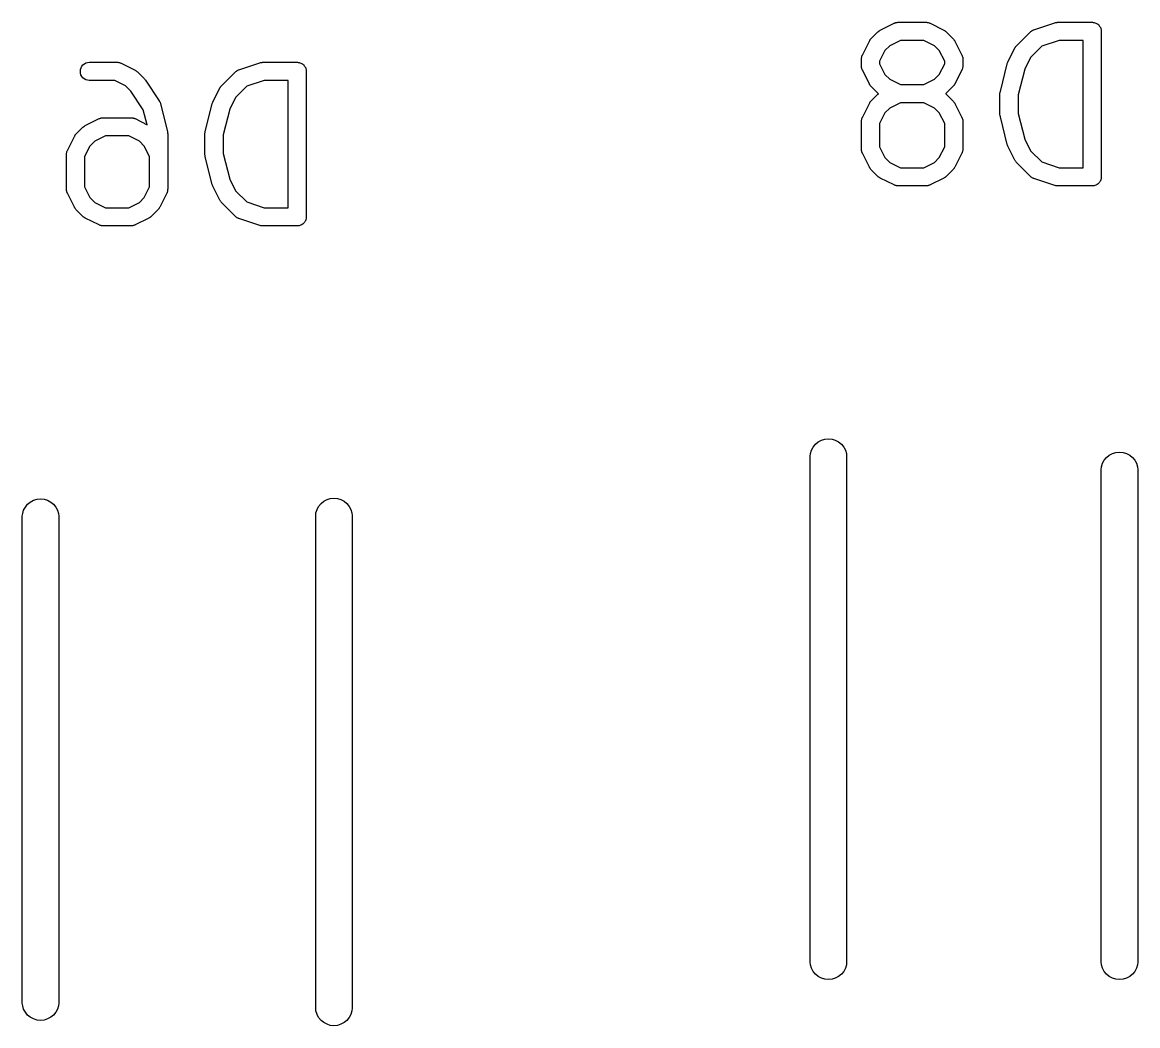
# Model space of a CAD drawing. Extents: x 129.3 to 161.9, y -126.2 to -63.9.
# Drawn here: x 134.47 to 140.6, y -78.92 to -73.4 of the extents above; entities that cross this region are included whole.
import ezdxf

# ---------------------------------------------------------------- set-up
doc = ezdxf.new("R2010")
doc.units = 0
doc.layers.add('BLACK', color=7, linetype='CONTINUOUS')

msp = doc.modelspace()

# ---------------------------------------------------------------- linework, layer by layer
at = {"layer": 'BLACK', "linetype": 'CONTINUOUS'}
for p, q in [((139.179, -73.4494), (139.18, -73.4481)), ((139.18, -73.4481), (139.183, -73.4468)), ((139.183, -73.4468), (139.185, -73.4453)), ((139.185, -73.4453), (139.261, -73.4072)), ((139.261, -73.4072), (139.262, -73.4069)), ((139.262, -73.4069), (139.263, -73.4064)), ((139.263, -73.4064), (139.265, -73.4057)), ((139.265, -73.4057), (139.268, -73.4047)), ((139.268, -73.4047), (139.271, -73.4035)), ((139.271, -73.4035), (139.273, -73.4033)), ((139.273, -73.4033), (139.274, -73.4029)), ((139.274, -73.4029), (139.277, -73.4025)), ((139.277, -73.4025), (139.281, -73.402)), ((139.281, -73.402), (139.282, -73.402)), ((139.282, -73.402), (139.284, -73.4019)), ((139.284, -73.4019), (139.436, -73.4019)), ((139.436, -73.4019), (139.437, -73.4019)), ((139.437, -73.4019), (139.438, -73.4021)), ((139.438, -73.4021), (139.44, -73.402)), ((139.44, -73.402), (139.443, -73.4026)), ((139.443, -73.4026), (139.447, -73.403)), ((139.447, -73.403), (139.448, -73.4034)), ((139.448, -73.4034), (139.449, -73.4037)), ((139.449, -73.4037), (139.453, -73.4049)), ((139.453, -73.4049), (139.456, -73.4059)), ((139.456, -73.4059), (139.457, -73.4067)), ((139.457, -73.4067), (139.459, -73.4072)), ((139.459, -73.4072), (139.535, -73.4453)), ((139.535, -73.4453), (139.535, -73.4456)), ((139.535, -73.4456), (139.538, -73.4471)), ((139.538, -73.4471), (139.54, -73.4484)), ((139.54, -73.4484), (139.542, -73.4498)), ((140.016, -73.4502), (140.018, -73.4481)), ((140.018, -73.4481), (140.02, -73.4474)), ((140.02, -73.4474), (140.021, -73.4465)), ((140.021, -73.4465), (140.024, -73.4451)), ((140.024, -73.4451), (140.027, -73.4436)), ((140.027, -73.4436), (140.029, -73.4432)), ((140.029, -73.4432), (140.03, -73.4426)), ((140.03, -73.4426), (140.144, -73.4045)), ((140.144, -73.4045), (140.145, -73.4043)), ((140.145, -73.4043), (140.148, -73.4037)), ((140.148, -73.4037), (140.15, -73.4029)), ((140.15, -73.4029), (140.152, -73.4027)), ((140.152, -73.4027), (140.154, -73.4022)), ((140.154, -73.4022), (140.157, -73.4022)), ((140.157, -73.4022), (140.16, -73.4019)), ((140.16, -73.4019), (140.35, -73.4019)), ((140.35, -73.4019), (140.351, -73.4019)), ((140.351, -73.4019), (140.351, -73.4019)), ((140.351, -73.4019), (140.351, -73.4019)), ((140.351, -73.4019), (140.351, -73.4019)), ((140.351, -73.4019), (140.356, -73.4024)), ((140.356, -73.4024), (140.361, -73.4029)), ((140.361, -73.4029), (140.361, -73.403)), ((140.361, -73.403), (140.361, -73.403)), ((140.361, -73.403), (140.365, -73.4044)), ((140.365, -73.4044), (140.37, -73.4058)), ((140.37, -73.4058), (140.37, -73.4059)), ((140.37, -73.4059), (140.37, -73.4059)), ((140.37, -73.4059), (140.374, -73.4082)), ((140.374, -73.4082), (140.378, -73.4105)), ((140.378, -73.4105), (140.379, -73.4106)), ((140.379, -73.4106), (140.379, -73.4106)), ((140.379, -73.4106), (140.382, -73.4136)), ((140.382, -73.4136), (140.386, -73.4167)), ((140.386, -73.4167), (140.386, -73.4168)), ((140.386, -73.4168), (140.386, -73.4169)), ((140.386, -73.4169), (140.389, -73.4205)), ((140.389, -73.4205), (140.392, -73.4242)), ((140.392, -73.4242), (140.392, -73.4244)), ((140.392, -73.4244), (140.392, -73.4245)), ((140.392, -73.4245), (140.394, -73.4287)), ((140.394, -73.4287), (140.397, -73.4329)), ((140.397, -73.4329), (140.397, -73.433)), ((140.397, -73.433), (140.397, -73.4332)), ((140.397, -73.4332), (140.398, -73.4376)), ((140.398, -73.4376), (140.4, -73.4422)), ((140.4, -73.4422), (140.4, -73.4424)), ((140.4, -73.4424), (140.4, -73.4425)), ((140.4, -73.4425), (140.4, -73.4472)), ((140.4, -73.4472), (140.4, -73.4519)), ((139.087, -73.5819), (139.125, -73.5057)), ((139.125, -73.5051), (139.127, -73.5028)), ((139.125, -73.5057), (139.125, -73.5051)), ((139.127, -73.5028), (139.128, -73.5003)), ((139.128, -73.5003), (139.129, -73.4987)), ((139.129, -73.4987), (139.13, -73.4969)), ((139.13, -73.4969), (139.132, -73.4949)), ((139.132, -73.4949), (139.134, -73.4927)), ((139.134, -73.4927), (139.172, -73.4546)), ((139.172, -73.4546), (139.173, -73.4542)), ((139.173, -73.4542), (139.175, -73.4524)), ((139.175, -73.4524), (139.177, -73.4505)), ((139.177, -73.4505), (139.179, -73.4494)), ((139.296, -73.5019), (139.237, -73.5311)), ((139.424, -73.5019), (139.296, -73.5019)), ((139.483, -73.5311), (139.424, -73.5019)), ((139.542, -73.4498), (139.544, -73.4509)), ((139.544, -73.4509), (139.546, -73.4529)), ((139.546, -73.4529), (139.548, -73.4546)), ((139.548, -73.4546), (139.586, -73.4927)), ((139.586, -73.4927), (139.586, -73.4932)), ((139.586, -73.4932), (139.588, -73.4954)), ((139.588, -73.4954), (139.59, -73.4975)), ((139.59, -73.4975), (139.591, -73.4992)), ((139.591, -73.4992), (139.592, -73.5009)), ((139.592, -73.5009), (139.594, -73.5034)), ((139.594, -73.5034), (139.595, -73.5057)), ((139.595, -73.5057), (139.633, -73.5819)), ((139.934, -73.5308), (140.01, -73.4546)), ((140.01, -73.4546), (140.011, -73.4542)), ((140.011, -73.4542), (140.012, -73.4532)), ((140.012, -73.4532), (140.013, -73.4522)), ((140.013, -73.4522), (140.016, -73.4502)), ((140.168, -73.5019), (140.073, -73.5337)), ((140.3, -73.5019), (140.168, -73.5019)), ((140.3, -74.2019), (140.3, -73.5019)), ((140.4, -73.4519), (140.4, -74.2519)), ((139.211, -73.5577), (139.181, -73.6161)), ((139.237, -73.5311), (139.211, -73.5577)), ((139.509, -73.5577), (139.483, -73.5311)), ((139.539, -73.6161), (139.509, -73.5577)), ((139.887, -73.62), (139.925, -73.5438)), ((139.925, -73.5432), (139.927, -73.5408)), ((139.925, -73.5438), (139.925, -73.5432)), ((139.927, -73.5408), (139.928, -73.5384)), ((139.928, -73.5384), (139.929, -73.5368)), ((139.929, -73.5368), (139.93, -73.535)), ((139.93, -73.535), (139.932, -73.533)), ((139.932, -73.533), (139.934, -73.5308)), ((140.073, -73.5337), (140.011, -73.5958)), ((134.802, -73.6364), (134.81, -73.6303)), ((134.81, -73.6303), (134.819, -73.6257)), ((134.819, -73.6257), (134.828, -73.6229)), ((134.828, -73.6229), (134.838, -73.6219)), ((134.838, -73.6219), (134.99, -73.6219)), ((134.99, -73.6219), (134.991, -73.6219)), ((134.991, -73.6219), (134.992, -73.6221)), ((134.992, -73.6221), (134.994, -73.622)), ((134.994, -73.622), (134.997, -73.6226)), ((134.997, -73.6226), (135, -73.623)), ((135, -73.623), (135.002, -73.6234)), ((135.002, -73.6234), (135.003, -73.6237)), ((135.003, -73.6237), (135.006, -73.6249)), ((135.006, -73.6249), (135.01, -73.6259)), ((135.01, -73.6259), (135.011, -73.6267)), ((135.011, -73.6267), (135.012, -73.6272)), ((135.012, -73.6272), (135.089, -73.6653)), ((135.66, -73.6626), (135.774, -73.6245)), ((135.774, -73.6245), (135.775, -73.6243)), ((135.775, -73.6243), (135.778, -73.6237)), ((135.778, -73.6237), (135.78, -73.6229)), ((135.78, -73.6229), (135.782, -73.6227)), ((135.782, -73.6227), (135.784, -73.6222)), ((135.784, -73.6222), (135.787, -73.6222)), ((135.787, -73.6222), (135.79, -73.6219)), ((135.79, -73.6219), (135.98, -73.6219)), ((135.98, -73.6219), (135.981, -73.6219)), ((135.981, -73.6219), (135.981, -73.6219)), ((135.981, -73.6219), (135.981, -73.6219)), ((135.981, -73.6219), (135.981, -73.6219)), ((135.981, -73.6219), (135.986, -73.6224)), ((135.986, -73.6224), (135.991, -73.6229)), ((135.991, -73.6229), (135.991, -73.623)), ((135.991, -73.623), (135.991, -73.623)), ((135.991, -73.623), (135.995, -73.6244)), ((135.995, -73.6244), (136, -73.6258)), ((136, -73.6258), (136, -73.6259)), ((136, -73.6259), (136, -73.6259)), ((136, -73.6259), (136.004, -73.6282)), ((136.004, -73.6282), (136.008, -73.6305)), ((136.008, -73.6305), (136.009, -73.6306)), ((136.009, -73.6306), (136.009, -73.6306)), ((136.009, -73.6306), (136.012, -73.6336)), ((139.081, -73.6036), (139.082, -73.6021)), ((139.081, -73.6043), (139.081, -73.6036)), ((139.081, -73.6424), (139.081, -73.6043)), ((139.082, -73.5973), (139.083, -73.5939)), ((139.082, -73.6007), (139.082, -73.5973)), ((139.082, -73.6021), (139.082, -73.6007)), ((139.083, -73.591), (139.084, -73.5878)), ((139.083, -73.5925), (139.083, -73.591)), ((139.083, -73.5939), (139.083, -73.5925)), ((139.084, -73.5878), (139.085, -73.5846)), ((139.085, -73.5846), (139.086, -73.5833)), ((139.086, -73.5833), (139.087, -73.5819)), ((139.181, -73.6161), (139.181, -73.6306)), ((139.181, -73.6306), (139.211, -73.689)), ((139.509, -73.689), (139.539, -73.6306)), ((139.539, -73.6306), (139.539, -73.6161)), ((139.633, -73.5819), (139.634, -73.5826)), ((139.634, -73.5826), (139.634, -73.5839)), ((139.634, -73.5839), (139.635, -73.5852)), ((139.635, -73.5852), (139.636, -73.5885)), ((139.636, -73.5885), (139.637, -73.5917)), ((139.637, -73.5917), (139.637, -73.5932)), ((139.637, -73.5932), (139.638, -73.5946)), ((139.638, -73.5946), (139.638, -73.598)), ((139.638, -73.598), (139.638, -73.6013)), ((139.638, -73.6013), (139.638, -73.6028)), ((139.638, -73.6028), (139.639, -73.6043)), ((139.639, -73.6043), (139.639, -73.6424)), ((139.845, -73.7826), (139.883, -73.6303)), ((139.883, -73.6291), (139.885, -73.6248)), ((139.883, -73.6294), (139.883, -73.6291)), ((139.883, -73.6296), (139.883, -73.6294)), ((139.883, -73.6303), (139.883, -73.6296)), ((139.885, -73.6248), (139.887, -73.6204)), ((139.887, -73.6202), (139.887, -73.62)), ((139.887, -73.6204), (139.887, -73.6202)), ((140.011, -73.5958), (139.979, -73.6598)), ((134.788, -73.6716), (134.789, -73.6619)), ((134.789, -73.6813), (134.788, -73.6716)), ((134.789, -73.6619), (134.792, -73.6525)), ((134.791, -73.6906), (134.789, -73.6813)), ((134.796, -73.6993), (134.791, -73.6906)), ((134.792, -73.6525), (134.796, -73.6439)), ((134.796, -73.6439), (134.802, -73.6364)), ((135.089, -73.6653), (135.089, -73.6656)), ((135.089, -73.6656), (135.092, -73.6671)), ((135.092, -73.6671), (135.094, -73.6684)), ((135.094, -73.6684), (135.096, -73.6698)), ((135.096, -73.6698), (135.097, -73.6709)), ((135.097, -73.6709), (135.099, -73.6729)), ((135.099, -73.6729), (135.102, -73.6746)), ((135.102, -73.6746), (135.14, -73.7127)), ((135.564, -73.7508), (135.64, -73.6746)), ((135.64, -73.6746), (135.641, -73.6742)), ((135.641, -73.6742), (135.642, -73.6732)), ((135.642, -73.6732), (135.643, -73.6722)), ((135.643, -73.6722), (135.646, -73.6702)), ((135.646, -73.6702), (135.648, -73.6681)), ((135.648, -73.6681), (135.65, -73.6674)), ((135.65, -73.6674), (135.651, -73.6665)), ((135.651, -73.6665), (135.654, -73.6651)), ((135.654, -73.6651), (135.657, -73.6636)), ((135.657, -73.6636), (135.659, -73.6632)), ((135.659, -73.6632), (135.66, -73.6626)), ((136.012, -73.6336), (136.016, -73.6367)), ((136.016, -73.6367), (136.016, -73.6368)), ((136.016, -73.6368), (136.016, -73.6369)), ((136.016, -73.6369), (136.019, -73.6405)), ((136.019, -73.6405), (136.022, -73.6442)), ((136.022, -73.6442), (136.022, -73.6444)), ((136.022, -73.6444), (136.022, -73.6445)), ((136.022, -73.6445), (136.024, -73.6487)), ((136.024, -73.6487), (136.027, -73.6529)), ((136.027, -73.6529), (136.027, -73.653)), ((136.027, -73.653), (136.027, -73.6532)), ((136.027, -73.6532), (136.028, -73.6576)), ((136.028, -73.6576), (136.03, -73.6622)), ((136.03, -73.6622), (136.03, -73.6624)), ((136.03, -73.6624), (136.03, -73.6625)), ((136.03, -73.6625), (136.03, -73.6672)), ((136.03, -73.6672), (136.03, -73.6719)), ((136.03, -73.6719), (136.03, -74.4719)), ((139.082, -73.6438), (139.081, -73.6424)), ((139.082, -73.6453), (139.082, -73.6438)), ((139.082, -73.6487), (139.082, -73.6453)), ((139.082, -73.6521), (139.082, -73.6487)), ((139.083, -73.6535), (139.082, -73.6521)), ((139.083, -73.655), (139.083, -73.6535)), ((139.084, -73.6582), (139.083, -73.655)), ((139.085, -73.6614), (139.084, -73.6582)), ((139.086, -73.6627), (139.085, -73.6614)), ((139.086, -73.6641), (139.086, -73.6627)), ((139.087, -73.6647), (139.086, -73.6641)), ((139.125, -73.7409), (139.087, -73.6647)), ((139.211, -73.689), (139.237, -73.7156)), ((139.483, -73.7156), (139.509, -73.689)), ((139.633, -73.6647), (139.595, -73.7409)), ((139.634, -73.6634), (139.633, -73.6647)), ((139.635, -73.6621), (139.634, -73.6634)), ((139.636, -73.6588), (139.635, -73.6621)), ((139.637, -73.6556), (139.636, -73.6588)), ((139.638, -73.6494), (139.637, -73.6528)), ((139.637, -73.6528), (139.637, -73.6542)), ((139.637, -73.6542), (139.637, -73.6556)), ((139.639, -73.6431), (139.638, -73.6445)), ((139.638, -73.6445), (139.638, -73.646)), ((139.638, -73.646), (139.638, -73.6494)), ((139.639, -73.6424), (139.639, -73.6431)), ((139.979, -73.6598), (139.943, -73.8009)), ((134.802, -73.7069), (134.796, -73.6993)), ((134.809, -73.7132), (134.802, -73.7069)), ((134.818, -73.7179), (134.809, -73.7132)), ((134.827, -73.7208), (134.818, -73.7179)), ((134.837, -73.7219), (134.827, -73.7208)), ((134.838, -73.7219), (134.837, -73.7219)), ((134.978, -73.7219), (134.838, -73.7219)), ((135.037, -73.7511), (134.978, -73.7219)), ((135.065, -73.78), (135.037, -73.7511)), ((135.14, -73.7127), (135.14, -73.7128)), ((135.14, -73.7128), (135.14, -73.7128)), ((135.14, -73.7128), (135.14, -73.7128)), ((135.14, -73.7128), (135.14, -73.7132)), ((135.14, -73.7132), (135.143, -73.7168)), ((135.143, -73.7168), (135.146, -73.7204)), ((135.146, -73.7204), (135.222, -73.8346)), ((135.559, -73.7568), (135.56, -73.755)), ((135.56, -73.755), (135.562, -73.753)), ((135.562, -73.753), (135.564, -73.7508)), ((135.703, -73.7537), (135.641, -73.8158)), ((135.798, -73.7219), (135.703, -73.7537)), ((135.93, -73.7219), (135.798, -73.7219)), ((135.93, -74.4219), (135.93, -73.7219)), ((139.126, -73.7433), (139.125, -73.7409)), ((139.128, -73.7458), (139.126, -73.7433)), ((139.129, -73.7474), (139.128, -73.7458)), ((139.13, -73.7492), (139.129, -73.7474)), ((139.132, -73.7512), (139.13, -73.7492)), ((139.134, -73.7534), (139.132, -73.7512)), ((139.134, -73.7539), (139.134, -73.7534)), ((139.172, -73.792), (139.134, -73.7539)), ((139.237, -73.7156), (139.296, -73.7448)), ((139.296, -73.7448), (139.424, -73.7448)), ((139.424, -73.7448), (139.483, -73.7156)), ((139.586, -73.7539), (139.548, -73.792)), ((139.588, -73.7518), (139.586, -73.7539)), ((139.59, -73.7497), (139.588, -73.7518)), ((139.591, -73.748), (139.59, -73.7497)), ((139.592, -73.7464), (139.591, -73.748)), ((139.593, -73.7439), (139.592, -73.7464)), ((139.595, -73.7416), (139.593, -73.7439)), ((139.595, -73.7409), (139.595, -73.7416)), ((135.134, -73.8829), (135.065, -73.78)), ((135.517, -73.84), (135.555, -73.7638)), ((135.555, -73.7632), (135.557, -73.7608)), ((135.555, -73.7638), (135.555, -73.7632)), ((135.557, -73.7608), (135.558, -73.7584)), ((135.558, -73.7584), (135.559, -73.7568)), ((135.641, -73.8158), (135.609, -73.8798)), ((139.134, -73.8356), (139.172, -73.7975)), ((139.174, -73.7938), (139.172, -73.792)), ((139.172, -73.7975), (139.173, -73.797)), ((139.173, -73.797), (139.175, -73.7953)), ((139.175, -73.7948), (139.174, -73.7938)), ((139.175, -73.7953), (139.175, -73.7948)), ((139.547, -73.7925), (139.545, -73.7943)), ((139.545, -73.7943), (139.545, -73.7947)), ((139.545, -73.7947), (139.546, -73.7957)), ((139.546, -73.7957), (139.548, -73.7975)), ((139.548, -73.792), (139.547, -73.7925)), ((139.548, -73.7975), (139.586, -73.8356)), ((139.843, -73.7923), (139.844, -73.7883)), ((139.843, -73.7932), (139.843, -73.7923)), ((139.843, -73.7941), (139.843, -73.7932)), ((139.843, -73.7948), (139.843, -73.7941)), ((139.843, -73.909), (139.843, -73.7948)), ((139.844, -73.7844), (139.845, -73.7835)), ((139.844, -73.7883), (139.844, -73.7844)), ((139.845, -73.7835), (139.845, -73.7826)), ((139.943, -73.8009), (139.943, -73.9029)), ((135.222, -73.8346), (135.222, -73.8352)), ((135.222, -73.8352), (135.224, -73.8382)), ((135.224, -73.8382), (135.226, -73.8411)), ((135.226, -73.8411), (135.226, -73.8425)), ((135.226, -73.8425), (135.227, -73.8439)), ((135.227, -73.8439), (135.228, -73.8471)), ((135.228, -73.8471), (135.229, -73.8503)), ((135.229, -73.8503), (135.267, -74.0026)), ((135.475, -74.0026), (135.513, -73.8503)), ((135.513, -73.8491), (135.515, -73.8448)), ((135.513, -73.8494), (135.513, -73.8491)), ((135.513, -73.8496), (135.513, -73.8494)), ((135.513, -73.8503), (135.513, -73.8496)), ((135.515, -73.8448), (135.517, -73.8404)), ((135.517, -73.8402), (135.517, -73.84)), ((135.517, -73.8404), (135.517, -73.8402)), ((139.087, -73.9248), (139.125, -73.8486)), ((139.125, -73.848), (139.127, -73.8456)), ((139.125, -73.8486), (139.125, -73.848)), ((139.127, -73.8456), (139.128, -73.8431)), ((139.128, -73.8431), (139.129, -73.8415)), ((139.129, -73.8415), (139.13, -73.8398)), ((139.13, -73.8398), (139.132, -73.8378)), ((139.132, -73.8378), (139.134, -73.8356)), ((139.237, -73.8739), (139.211, -73.9006)), ((139.296, -73.8448), (139.237, -73.8739)), ((139.424, -73.8448), (139.296, -73.8448)), ((139.483, -73.8739), (139.424, -73.8448)), ((139.509, -73.9006), (139.483, -73.8739)), ((139.586, -73.8356), (139.586, -73.8361)), ((139.586, -73.8361), (139.588, -73.8383)), ((139.588, -73.8383), (139.59, -73.8403)), ((139.59, -73.8403), (139.591, -73.8421)), ((139.591, -73.8421), (139.592, -73.8437)), ((139.592, -73.8437), (139.594, -73.8462)), ((139.594, -73.8462), (139.595, -73.8486)), ((139.595, -73.8486), (139.633, -73.9248)), ((134.815, -73.97), (134.891, -73.9319)), ((134.891, -73.9319), (134.892, -73.9316)), ((134.892, -73.9316), (134.893, -73.9311)), ((134.893, -73.9311), (134.895, -73.9304)), ((134.895, -73.9304), (134.898, -73.9294)), ((134.898, -73.9294), (134.901, -73.9283)), ((134.901, -73.9283), (134.903, -73.928)), ((134.903, -73.928), (134.904, -73.9276)), ((134.904, -73.9276), (134.908, -73.9273)), ((134.908, -73.9273), (134.911, -73.9268)), ((134.911, -73.9268), (134.912, -73.9268)), ((134.912, -73.9268), (134.914, -73.9267)), ((134.914, -73.9267), (135.066, -73.9267)), ((135.066, -73.9267), (135.067, -73.9267)), ((135.067, -73.9267), (135.068, -73.9268)), ((135.068, -73.9268), (135.07, -73.9268)), ((135.07, -73.9268), (135.073, -73.9274)), ((135.073, -73.9274), (135.077, -73.9278)), ((135.077, -73.9278), (135.078, -73.9282)), ((135.078, -73.9282), (135.079, -73.9285)), ((135.079, -73.9285), (135.083, -73.9297)), ((135.083, -73.9297), (135.086, -73.9307)), ((135.086, -73.9307), (135.087, -73.9314)), ((135.087, -73.9314), (135.089, -73.9319)), ((135.089, -73.9319), (135.155, -73.965)), ((135.155, -73.965), (135.134, -73.8829)), ((135.609, -73.8798), (135.573, -74.0209)), ((139.082, -73.9401), (139.083, -73.9367)), ((139.083, -73.9339), (139.084, -73.9307)), ((139.083, -73.9353), (139.083, -73.9339)), ((139.083, -73.9367), (139.083, -73.9353)), ((139.084, -73.9307), (139.085, -73.9274)), ((139.085, -73.9274), (139.086, -73.9262)), ((139.086, -73.9262), (139.087, -73.9248)), ((139.211, -73.9006), (139.181, -73.9589)), ((139.539, -73.9589), (139.509, -73.9006)), ((139.633, -73.9248), (139.634, -73.9254)), ((139.634, -73.9254), (139.634, -73.9268)), ((139.634, -73.9268), (139.635, -73.9281)), ((139.635, -73.9281), (139.636, -73.9314)), ((139.636, -73.9314), (139.637, -73.9346)), ((139.637, -73.9346), (139.637, -73.936)), ((139.637, -73.936), (139.638, -73.9374)), ((139.638, -73.9374), (139.638, -73.9408)), ((139.843, -73.9099), (139.843, -73.909)), ((139.843, -73.9108), (139.843, -73.9099)), ((139.844, -73.9148), (139.843, -73.9108)), ((139.844, -73.9188), (139.844, -73.9148)), ((139.845, -73.9196), (139.844, -73.9188)), ((139.845, -73.9205), (139.845, -73.9196)), ((139.845, -73.9212), (139.845, -73.9205)), ((139.883, -74.0736), (139.845, -73.9212)), ((139.943, -73.9029), (139.979, -74.044)), ((134.764, -74.0175), (134.802, -73.9794)), ((134.802, -73.9794), (134.803, -73.9789)), ((134.803, -73.9789), (134.805, -73.9772)), ((134.805, -73.9772), (134.807, -73.9752)), ((134.807, -73.9752), (134.809, -73.9741)), ((134.809, -73.9741), (134.81, -73.9728)), ((134.81, -73.9728), (134.813, -73.9715)), ((134.813, -73.9715), (134.815, -73.97)), ((139.081, -73.9464), (139.082, -73.945)), ((139.081, -73.9471), (139.081, -73.9464)), ((139.081, -74.0995), (139.081, -73.9471)), ((139.082, -73.9435), (139.082, -73.9401)), ((139.082, -73.945), (139.082, -73.9435)), ((139.181, -73.9589), (139.181, -74.0877)), ((139.539, -74.0877), (139.539, -73.9589)), ((139.638, -73.9408), (139.638, -73.9442)), ((139.638, -73.9442), (139.638, -73.9457)), ((139.638, -73.9457), (139.639, -73.9471)), ((139.639, -73.9471), (139.639, -74.0995)), ((134.717, -74.1067), (134.755, -74.0305)), ((134.755, -74.0299), (134.757, -74.0275)), ((134.755, -74.0305), (134.755, -74.0299)), ((134.757, -74.0275), (134.758, -74.025)), ((134.758, -74.025), (134.759, -74.0234)), ((134.759, -74.0234), (134.76, -74.0217)), ((134.76, -74.0217), (134.762, -74.0197)), ((134.762, -74.0197), (134.764, -74.0175)), ((134.867, -74.0559), (134.841, -74.0825)), ((134.926, -74.0267), (134.867, -74.0559)), ((135.054, -74.0267), (134.926, -74.0267)), ((135.113, -74.0559), (135.054, -74.0267)), ((135.139, -74.0825), (135.113, -74.0559)), ((135.267, -74.0026), (135.267, -74.0033)), ((135.267, -74.0033), (135.267, -74.0042)), ((135.267, -74.0042), (135.268, -74.005)), ((135.268, -74.005), (135.268, -74.009)), ((135.268, -74.009), (135.269, -74.013)), ((135.269, -74.013), (135.268, -74.0139)), ((135.268, -74.0139), (135.269, -74.0148)), ((135.269, -74.0148), (135.269, -74.3195)), ((135.473, -74.0123), (135.474, -74.0083)), ((135.473, -74.0132), (135.473, -74.0123)), ((135.473, -74.0141), (135.473, -74.0132)), ((135.473, -74.0148), (135.473, -74.0141)), ((135.473, -74.129), (135.473, -74.0148)), ((135.474, -74.0044), (135.475, -74.0035)), ((135.474, -74.0083), (135.474, -74.0044)), ((135.475, -74.0035), (135.475, -74.0026)), ((135.573, -74.0209), (135.573, -74.1229)), ((139.979, -74.044), (140.011, -74.108)), ((134.712, -74.122), (134.713, -74.1187)), ((134.712, -74.1254), (134.712, -74.122)), ((134.713, -74.1158), (134.714, -74.1126)), ((134.713, -74.1172), (134.713, -74.1158)), ((134.713, -74.1187), (134.713, -74.1172)), ((134.714, -74.1126), (134.715, -74.1093)), ((134.715, -74.1093), (134.716, -74.1081)), ((134.716, -74.1081), (134.717, -74.1067)), ((134.841, -74.0825), (134.811, -74.1409)), ((135.169, -74.1409), (135.139, -74.0825)), ((135.573, -74.1229), (135.609, -74.264)), ((139.082, -74.101), (139.081, -74.0995)), ((139.082, -74.1025), (139.082, -74.101)), ((139.082, -74.1058), (139.082, -74.1025)), ((139.082, -74.1092), (139.082, -74.1058)), ((139.083, -74.1106), (139.082, -74.1092)), ((139.083, -74.1121), (139.083, -74.1106)), ((139.084, -74.1153), (139.083, -74.1121)), ((139.085, -74.1186), (139.084, -74.1153)), ((139.086, -74.1199), (139.085, -74.1186)), ((139.086, -74.1213), (139.086, -74.1199)), ((139.087, -74.1219), (139.086, -74.1213)), ((139.125, -74.1981), (139.087, -74.1219)), ((139.181, -74.0877), (139.211, -74.1461)), ((139.509, -74.1461), (139.539, -74.0877)), ((139.633, -74.1219), (139.595, -74.1981)), ((139.634, -74.1205), (139.633, -74.1219)), ((139.635, -74.1192), (139.634, -74.1205)), ((139.636, -74.116), (139.635, -74.1192)), ((139.637, -74.1128), (139.636, -74.116)), ((139.638, -74.1065), (139.637, -74.1099)), ((139.637, -74.1099), (139.637, -74.1113)), ((139.637, -74.1113), (139.637, -74.1128)), ((139.639, -74.1002), (139.638, -74.1017)), ((139.638, -74.1017), (139.638, -74.1032)), ((139.638, -74.1032), (139.638, -74.1065)), ((139.639, -74.0995), (139.639, -74.1002)), ((139.883, -74.0738), (139.883, -74.0736)), ((139.883, -74.074), (139.883, -74.0738)), ((139.885, -74.0783), (139.883, -74.074)), ((139.886, -74.0827), (139.885, -74.0783)), ((139.886, -74.0829), (139.886, -74.0827)), ((139.886, -74.0832), (139.886, -74.0829)), ((139.887, -74.0838), (139.886, -74.0832)), ((139.925, -74.16), (139.887, -74.0838)), ((140.011, -74.108), (140.073, -74.1701)), ((134.711, -74.1283), (134.712, -74.1269)), ((134.711, -74.129), (134.711, -74.1283)), ((134.711, -74.3195), (134.711, -74.129)), ((134.712, -74.1269), (134.712, -74.1254)), ((134.811, -74.1409), (134.811, -74.3077)), ((135.169, -74.3077), (135.169, -74.1409)), ((135.473, -74.1299), (135.473, -74.129)), ((135.473, -74.1308), (135.473, -74.1299)), ((135.474, -74.1348), (135.473, -74.1308)), ((135.474, -74.1388), (135.474, -74.1348)), ((135.475, -74.1396), (135.474, -74.1388)), ((135.475, -74.1405), (135.475, -74.1396)), ((135.475, -74.1412), (135.475, -74.1405)), ((135.513, -74.2936), (135.475, -74.1412)), ((139.211, -74.1461), (139.237, -74.1727)), ((139.237, -74.1727), (139.296, -74.2019)), ((139.424, -74.2019), (139.483, -74.1727)), ((139.483, -74.1727), (139.509, -74.1461)), ((139.926, -74.1624), (139.925, -74.16)), ((139.928, -74.1649), (139.926, -74.1624)), ((139.929, -74.1665), (139.928, -74.1649)), ((139.93, -74.1682), (139.929, -74.1665)), ((139.932, -74.1703), (139.93, -74.1682)), ((139.934, -74.1725), (139.932, -74.1703)), ((139.934, -74.173), (139.934, -74.1725)), ((140.01, -74.2492), (139.934, -74.173)), ((140.073, -74.1701), (140.168, -74.2019)), ((139.126, -74.2005), (139.125, -74.1981)), ((139.128, -74.2029), (139.126, -74.2005)), ((139.129, -74.2046), (139.128, -74.2029)), ((139.13, -74.2063), (139.129, -74.2046)), ((139.132, -74.2084), (139.13, -74.2063)), ((139.134, -74.2106), (139.132, -74.2084)), ((139.134, -74.2111), (139.134, -74.2106)), ((139.172, -74.2492), (139.134, -74.2111)), ((139.296, -74.2019), (139.424, -74.2019)), ((139.586, -74.2111), (139.548, -74.2492)), ((139.588, -74.2089), (139.586, -74.2111)), ((139.59, -74.2069), (139.588, -74.2089)), ((139.591, -74.2051), (139.59, -74.2069)), ((139.592, -74.2035), (139.591, -74.2051)), ((139.593, -74.2011), (139.592, -74.2035)), ((139.595, -74.1987), (139.593, -74.2011)), ((139.595, -74.1981), (139.595, -74.1987)), ((140.168, -74.2019), (140.3, -74.2019)), ((134.811, -74.3077), (134.841, -74.3661)), ((135.139, -74.3661), (135.169, -74.3077)), ((135.513, -74.2938), (135.513, -74.2936)), ((135.513, -74.294), (135.513, -74.2938)), ((135.515, -74.2983), (135.513, -74.294)), ((135.516, -74.3027), (135.515, -74.2983)), ((135.516, -74.3029), (135.516, -74.3027)), ((135.516, -74.3032), (135.516, -74.3029)), ((135.517, -74.3038), (135.516, -74.3032)), ((135.555, -74.38), (135.517, -74.3038)), ((135.609, -74.264), (135.641, -74.328)), ((139.174, -74.251), (139.172, -74.2492)), ((139.176, -74.2529), (139.174, -74.251)), ((139.178, -74.254), (139.176, -74.2529)), ((139.18, -74.2554), (139.178, -74.254)), ((139.182, -74.2567), (139.18, -74.2554)), ((139.185, -74.2582), (139.182, -74.2567)), ((139.185, -74.2585), (139.185, -74.2582)), ((139.261, -74.2966), (139.185, -74.2585)), ((139.263, -74.2972), (139.261, -74.2966)), ((139.264, -74.2979), (139.263, -74.2972)), ((139.267, -74.2989), (139.264, -74.2979)), ((139.271, -74.3001), (139.267, -74.2989)), ((139.272, -74.3004), (139.271, -74.3001)), ((139.273, -74.3008), (139.272, -74.3004)), ((139.277, -74.3012), (139.273, -74.3008)), ((139.28, -74.3018), (139.277, -74.3012)), ((139.282, -74.3017), (139.28, -74.3018)), ((139.283, -74.3019), (139.282, -74.3017)), ((139.284, -74.3019), (139.283, -74.3019)), ((139.436, -74.3019), (139.284, -74.3019)), ((139.438, -74.3018), (139.436, -74.3019)), ((139.439, -74.3018), (139.438, -74.3018)), ((139.442, -74.3013), (139.439, -74.3018)), ((139.446, -74.301), (139.442, -74.3013)), ((139.447, -74.3005), (139.446, -74.301)), ((139.449, -74.3003), (139.447, -74.3005)), ((139.452, -74.2991), (139.449, -74.3003)), ((139.455, -74.2981), (139.452, -74.2991)), ((139.457, -74.2974), (139.455, -74.2981)), ((139.458, -74.2969), (139.457, -74.2974)), ((139.459, -74.2966), (139.458, -74.2969)), ((139.535, -74.2585), (139.459, -74.2966)), ((139.537, -74.257), (139.535, -74.2585)), ((139.54, -74.2557), (139.537, -74.257)), ((139.541, -74.2544), (139.54, -74.2557)), ((139.543, -74.2533), (139.541, -74.2544)), ((139.545, -74.2514), (139.543, -74.2533)), ((139.547, -74.2497), (139.545, -74.2514)), ((139.548, -74.2492), (139.547, -74.2497)), ((140.011, -74.2501), (140.01, -74.2492)), ((140.012, -74.2512), (140.011, -74.2501)), ((140.015, -74.2532), (140.012, -74.2512)), ((140.018, -74.2554), (140.015, -74.2532)), ((140.019, -74.2561), (140.018, -74.2554)), ((140.02, -74.2569), (140.019, -74.2561)), ((140.023, -74.2584), (140.02, -74.2569)), ((140.026, -74.26), (140.023, -74.2584)), ((140.028, -74.2604), (140.026, -74.26)), ((140.029, -74.261), (140.028, -74.2604)), ((140.03, -74.2612), (140.029, -74.261)), ((140.144, -74.2993), (140.03, -74.2612)), ((140.147, -74.3), (140.144, -74.2993)), ((140.15, -74.3008), (140.147, -74.3)), ((140.152, -74.301), (140.15, -74.3008)), ((140.154, -74.3015), (140.152, -74.301)), ((140.157, -74.3016), (140.154, -74.3015)), ((140.159, -74.3019), (140.157, -74.3016)), ((140.16, -74.3019), (140.159, -74.3019)), ((140.35, -74.3019), (140.16, -74.3019)), ((140.355, -74.3014), (140.35, -74.3019)), ((140.36, -74.301), (140.355, -74.3014)), ((140.365, -74.2996), (140.36, -74.301)), ((140.36, -74.301), (140.36, -74.301)), ((140.36, -74.301), (140.36, -74.301)), ((140.369, -74.2983), (140.365, -74.2996)), ((140.37, -74.2981), (140.369, -74.2982)), ((140.369, -74.2982), (140.369, -74.2983)), ((140.374, -74.2959), (140.37, -74.2981)), ((140.378, -74.2937), (140.374, -74.2959)), ((140.382, -74.2905), (140.378, -74.2935)), ((140.378, -74.2935), (140.378, -74.2936)), ((140.378, -74.2936), (140.378, -74.2937)), ((140.385, -74.2876), (140.382, -74.2905)), ((140.386, -74.2875), (140.385, -74.2876)), ((140.389, -74.2837), (140.386, -74.2874)), ((140.386, -74.2874), (140.386, -74.2875)), ((140.392, -74.2802), (140.389, -74.2837)), ((140.394, -74.2757), (140.392, -74.2799)), ((140.392, -74.2799), (140.392, -74.28)), ((140.392, -74.28), (140.392, -74.2802)), ((140.396, -74.2716), (140.394, -74.2757)), ((140.397, -74.2713), (140.396, -74.2714)), ((140.396, -74.2714), (140.396, -74.2716)), ((140.398, -74.2668), (140.397, -74.2713)), ((140.399, -74.2623), (140.398, -74.2668)), ((140.4, -74.2572), (140.399, -74.262)), ((140.399, -74.262), (140.399, -74.2621)), ((140.399, -74.2621), (140.399, -74.2623)), ((140.4, -74.2519), (140.4, -74.2522)), ((140.4, -74.2522), (140.4, -74.2523)), ((140.4, -74.2523), (140.4, -74.2523)), ((140.4, -74.2523), (140.4, -74.2526)), ((140.4, -74.2526), (140.4, -74.2572)), ((134.712, -74.321), (134.711, -74.3195)), ((134.712, -74.3225), (134.712, -74.321)), ((134.712, -74.3258), (134.712, -74.3225)), ((134.712, -74.3292), (134.712, -74.3258)), ((134.713, -74.3306), (134.712, -74.3292)), ((134.713, -74.3321), (134.713, -74.3306)), ((134.714, -74.3353), (134.713, -74.3321)), ((134.715, -74.3386), (134.714, -74.3353)), ((134.716, -74.3399), (134.715, -74.3386)), ((134.716, -74.3413), (134.716, -74.3399)), ((134.717, -74.3419), (134.716, -74.3413)), ((134.755, -74.4181), (134.717, -74.3419)), ((134.841, -74.3661), (134.867, -74.3927)), ((135.113, -74.3927), (135.139, -74.3661)), ((135.263, -74.3419), (135.225, -74.4181)), ((135.264, -74.3405), (135.263, -74.3419)), ((135.265, -74.3392), (135.264, -74.3405)), ((135.266, -74.336), (135.265, -74.3392)), ((135.267, -74.3328), (135.266, -74.336)), ((135.268, -74.3265), (135.267, -74.3299)), ((135.267, -74.3299), (135.267, -74.3313)), ((135.267, -74.3313), (135.267, -74.3328)), ((135.269, -74.3202), (135.268, -74.3217)), ((135.268, -74.3217), (135.268, -74.3232)), ((135.268, -74.3232), (135.268, -74.3265)), ((135.269, -74.3195), (135.269, -74.3202)), ((135.641, -74.328), (135.703, -74.3901)), ((134.756, -74.4205), (134.755, -74.4181)), ((134.758, -74.4229), (134.756, -74.4205)), ((134.759, -74.4246), (134.758, -74.4229)), ((134.76, -74.4263), (134.759, -74.4246)), ((134.762, -74.4284), (134.76, -74.4263)), ((134.764, -74.4306), (134.762, -74.4284)), ((134.867, -74.3927), (134.926, -74.4219)), ((134.926, -74.4219), (135.054, -74.4219)), ((135.054, -74.4219), (135.113, -74.3927)), ((135.218, -74.4289), (135.216, -74.4311)), ((135.22, -74.4269), (135.218, -74.4289)), ((135.221, -74.4251), (135.22, -74.4269)), ((135.222, -74.4235), (135.221, -74.4251)), ((135.223, -74.4211), (135.222, -74.4235)), ((135.225, -74.4187), (135.223, -74.4211)), ((135.225, -74.4181), (135.225, -74.4187)), ((135.556, -74.3824), (135.555, -74.38)), ((135.558, -74.3849), (135.556, -74.3824)), ((135.559, -74.3865), (135.558, -74.3849)), ((135.56, -74.3882), (135.559, -74.3865)), ((135.562, -74.3903), (135.56, -74.3882)), ((135.564, -74.3925), (135.562, -74.3903)), ((135.564, -74.393), (135.564, -74.3925)), ((135.64, -74.4692), (135.564, -74.393)), ((135.703, -74.3901), (135.798, -74.4219)), ((135.798, -74.4219), (135.93, -74.4219)), ((134.764, -74.4311), (134.764, -74.4306)), ((134.802, -74.4692), (134.764, -74.4311)), ((134.804, -74.471), (134.802, -74.4692)), ((134.806, -74.4729), (134.804, -74.471)), ((134.808, -74.474), (134.806, -74.4729)), ((134.81, -74.4754), (134.808, -74.474)), ((134.812, -74.4767), (134.81, -74.4754)), ((134.815, -74.4782), (134.812, -74.4767)), ((134.815, -74.4785), (134.815, -74.4782)), ((134.891, -74.5166), (134.815, -74.4785)), ((135.165, -74.4785), (135.089, -74.5166)), ((135.167, -74.477), (135.165, -74.4785)), ((135.17, -74.4757), (135.167, -74.477)), ((135.171, -74.4744), (135.17, -74.4757)), ((135.173, -74.4733), (135.171, -74.4744)), ((135.175, -74.4714), (135.173, -74.4733)), ((135.177, -74.4697), (135.175, -74.4714)), ((135.178, -74.4692), (135.177, -74.4697)), ((135.216, -74.4311), (135.178, -74.4692)), ((135.641, -74.4701), (135.64, -74.4692)), ((135.642, -74.4712), (135.641, -74.4701)), ((135.645, -74.4732), (135.642, -74.4712)), ((135.648, -74.4754), (135.645, -74.4732)), ((135.649, -74.4761), (135.648, -74.4754)), ((135.65, -74.4769), (135.649, -74.4761)), ((135.653, -74.4784), (135.65, -74.4769)), ((135.656, -74.48), (135.653, -74.4784)), ((135.658, -74.4804), (135.656, -74.48)), ((135.659, -74.481), (135.658, -74.4804)), ((135.66, -74.4812), (135.659, -74.481)), ((135.774, -74.5193), (135.66, -74.4812)), ((136.026, -74.4916), (136.024, -74.4957)), ((136.027, -74.4913), (136.026, -74.4914)), ((136.026, -74.4914), (136.026, -74.4916)), ((136.028, -74.4868), (136.027, -74.4913)), ((136.029, -74.4823), (136.028, -74.4868)), ((136.03, -74.4772), (136.029, -74.482)), ((136.029, -74.482), (136.029, -74.4821)), ((136.029, -74.4821), (136.029, -74.4823)), ((136.03, -74.4719), (136.03, -74.4722)), ((136.03, -74.4722), (136.03, -74.4723)), ((136.03, -74.4723), (136.03, -74.4723)), ((136.03, -74.4723), (136.03, -74.4726)), ((136.03, -74.4726), (136.03, -74.4772)), ((134.893, -74.5172), (134.891, -74.5166)), ((134.894, -74.5179), (134.893, -74.5172)), ((134.897, -74.5189), (134.894, -74.5179)), ((134.901, -74.5201), (134.897, -74.5189)), ((134.902, -74.5204), (134.901, -74.5201)), ((134.903, -74.5208), (134.902, -74.5204)), ((134.907, -74.5212), (134.903, -74.5208)), ((134.91, -74.5218), (134.907, -74.5212)), ((134.912, -74.5217), (134.91, -74.5218)), ((134.913, -74.5219), (134.912, -74.5217)), ((134.914, -74.5219), (134.913, -74.5219)), ((135.066, -74.5219), (134.914, -74.5219)), ((135.068, -74.5218), (135.066, -74.5219)), ((135.069, -74.5218), (135.068, -74.5218)), ((135.072, -74.5213), (135.069, -74.5218)), ((135.076, -74.521), (135.072, -74.5213)), ((135.077, -74.5205), (135.076, -74.521)), ((135.079, -74.5203), (135.077, -74.5205)), ((135.082, -74.5191), (135.079, -74.5203)), ((135.085, -74.5181), (135.082, -74.5191)), ((135.087, -74.5174), (135.085, -74.5181)), ((135.088, -74.5169), (135.087, -74.5174)), ((135.089, -74.5166), (135.088, -74.5169)), ((135.777, -74.52), (135.774, -74.5193)), ((135.78, -74.5208), (135.777, -74.52)), ((135.782, -74.521), (135.78, -74.5208)), ((135.784, -74.5215), (135.782, -74.521)), ((135.787, -74.5216), (135.784, -74.5215)), ((135.789, -74.5219), (135.787, -74.5216)), ((135.79, -74.5219), (135.789, -74.5219)), ((135.98, -74.5219), (135.79, -74.5219)), ((135.985, -74.5214), (135.98, -74.5219)), ((135.99, -74.521), (135.985, -74.5214)), ((135.995, -74.5196), (135.99, -74.521)), ((135.99, -74.521), (135.99, -74.521)), ((135.99, -74.521), (135.99, -74.521)), ((135.999, -74.5183), (135.995, -74.5196)), ((136, -74.5181), (135.999, -74.5182)), ((135.999, -74.5182), (135.999, -74.5183)), ((136.004, -74.5159), (136, -74.5181)), ((136.008, -74.5137), (136.004, -74.5159)), ((136.012, -74.5105), (136.008, -74.5135)), ((136.008, -74.5135), (136.008, -74.5136)), ((136.008, -74.5136), (136.008, -74.5137)), ((136.015, -74.5076), (136.012, -74.5105)), ((136.016, -74.5075), (136.015, -74.5076)), ((136.019, -74.5037), (136.016, -74.5074)), ((136.016, -74.5074), (136.016, -74.5075)), ((136.022, -74.5002), (136.019, -74.5037)), ((136.024, -74.4957), (136.022, -74.4999)), ((136.022, -74.4999), (136.022, -74.5)), ((136.022, -74.5), (136.022, -74.5002)), ((138.829, -75.7225), (138.844, -75.7101)), ((138.844, -75.7101), (138.862, -75.7008)), ((138.862, -75.7008), (138.88, -75.695)), ((138.88, -75.695), (138.9, -75.6931)), ((138.9, -75.6931), (138.92, -75.695)), ((138.92, -75.695), (138.938, -75.7008)), ((138.938, -75.7008), (138.956, -75.7101)), ((138.956, -75.7101), (138.971, -75.7225)), ((138.8, -75.7887), (138.801, -75.774)), ((138.801, -75.774), (138.807, -75.7551)), ((138.807, -75.7551), (138.816, -75.7378)), ((138.816, -75.7378), (138.829, -75.7225)), ((138.971, -75.7225), (138.984, -75.7378)), ((138.984, -75.7378), (138.993, -75.7551)), ((138.993, -75.7551), (138.999, -75.774)), ((138.999, -75.774), (139, -75.7887)), ((140.444, -75.7825), (140.462, -75.7732)), ((140.462, -75.7732), (140.48, -75.7674)), ((140.48, -75.7674), (140.5, -75.7655)), ((140.5, -75.7655), (140.52, -75.7674)), ((140.52, -75.7674), (140.538, -75.7732)), ((140.538, -75.7732), (140.556, -75.7825)), ((138.8, -78.5709), (138.8, -75.7887)), ((139, -75.7887), (139, -78.5709)), ((140.401, -75.8464), (140.407, -75.8275)), ((140.407, -75.8275), (140.416, -75.8102)), ((140.416, -75.8102), (140.429, -75.7949)), ((140.429, -75.7949), (140.444, -75.7825)), ((140.556, -75.7825), (140.571, -75.7949)), ((140.571, -75.7949), (140.584, -75.8102)), ((140.584, -75.8102), (140.593, -75.8275)), ((140.593, -75.8275), (140.599, -75.8464)), ((140.4, -75.8611), (140.401, -75.8464)), ((140.4, -78.5709), (140.4, -75.8611)), ((140.599, -75.8464), (140.6, -75.8611)), ((140.6, -75.8611), (140.6, -78.5709)), ((134.55, -76.0252), (134.569, -76.0233)), ((134.569, -76.0233), (134.589, -76.0252)), ((136.144, -76.0272), (136.162, -76.0214)), ((136.162, -76.0214), (136.182, -76.0195)), ((136.182, -76.0195), (136.202, -76.0214)), ((136.202, -76.0214), (136.22, -76.0272)), ((134.471, -76.1042), (134.476, -76.0853)), ((134.476, -76.0853), (134.486, -76.068)), ((134.486, -76.068), (134.498, -76.0527)), ((134.498, -76.0527), (134.513, -76.0403)), ((134.513, -76.0403), (134.531, -76.031)), ((134.531, -76.031), (134.55, -76.0252)), ((134.589, -76.0252), (134.608, -76.031)), ((134.608, -76.031), (134.625, -76.0403)), ((134.625, -76.0403), (134.64, -76.0527)), ((134.64, -76.0527), (134.653, -76.068)), ((134.653, -76.068), (134.662, -76.0853)), ((134.662, -76.0853), (134.668, -76.1042)), ((136.083, -76.1004), (136.089, -76.0815)), ((136.089, -76.0815), (136.098, -76.0642)), ((136.098, -76.0642), (136.111, -76.0489)), ((136.111, -76.0489), (136.126, -76.0365)), ((136.126, -76.0365), (136.144, -76.0272)), ((136.22, -76.0272), (136.238, -76.0365)), ((136.238, -76.0365), (136.253, -76.0489)), ((136.253, -76.0489), (136.266, -76.0642)), ((136.266, -76.0642), (136.275, -76.0815)), ((136.275, -76.0815), (136.281, -76.1004)), ((134.469, -76.1189), (134.471, -76.1042)), ((134.469, -78.7957), (134.469, -76.1189)), ((134.668, -76.1042), (134.669, -76.1189)), ((134.669, -76.1189), (134.669, -78.7957)), ((136.082, -76.1151), (136.083, -76.1004)), ((136.082, -78.8249), (136.082, -76.1151)), ((136.281, -76.1004), (136.282, -76.1151)), ((136.282, -76.1151), (136.282, -78.8249)), ((138.801, -78.5856), (138.8, -78.5709)), ((138.807, -78.6045), (138.801, -78.5856)), ((138.999, -78.5856), (138.993, -78.6045)), ((139, -78.5709), (138.999, -78.5856)), ((140.401, -78.5856), (140.4, -78.5709)), ((140.407, -78.6045), (140.401, -78.5856)), ((140.599, -78.5856), (140.593, -78.6045)), ((140.6, -78.5709), (140.599, -78.5856)), ((138.816, -78.6218), (138.807, -78.6045)), ((138.829, -78.6371), (138.816, -78.6218)), ((138.844, -78.6495), (138.829, -78.6371)), ((138.862, -78.6588), (138.844, -78.6495)), ((138.88, -78.6646), (138.862, -78.6588)), ((138.938, -78.6588), (138.92, -78.6646)), ((138.956, -78.6495), (138.938, -78.6588)), ((138.971, -78.6371), (138.956, -78.6495)), ((138.984, -78.6218), (138.971, -78.6371)), ((138.993, -78.6045), (138.984, -78.6218)), ((140.416, -78.6218), (140.407, -78.6045)), ((140.429, -78.6371), (140.416, -78.6218)), ((140.444, -78.6495), (140.429, -78.6371)), ((140.462, -78.6588), (140.444, -78.6495)), ((140.48, -78.6646), (140.462, -78.6588)), ((140.538, -78.6588), (140.52, -78.6646)), ((140.556, -78.6495), (140.538, -78.6588)), ((140.571, -78.6371), (140.556, -78.6495)), ((140.584, -78.6218), (140.571, -78.6371)), ((140.593, -78.6045), (140.584, -78.6218)), ((138.9, -78.6665), (138.88, -78.6646)), ((138.92, -78.6646), (138.9, -78.6665)), ((140.5, -78.6665), (140.48, -78.6646)), ((140.52, -78.6646), (140.5, -78.6665)), ((134.471, -78.8104), (134.469, -78.7957)), ((134.476, -78.8293), (134.471, -78.8104)), ((134.486, -78.8466), (134.476, -78.8293)), ((134.662, -78.8293), (134.653, -78.8466)), ((134.668, -78.8104), (134.662, -78.8293)), ((134.669, -78.7957), (134.668, -78.8104)), ((136.083, -78.8396), (136.082, -78.8249)), ((136.089, -78.8585), (136.083, -78.8396)), ((136.281, -78.8396), (136.275, -78.8585)), ((136.282, -78.8249), (136.281, -78.8396)), ((134.498, -78.8619), (134.486, -78.8466)), ((134.513, -78.8743), (134.498, -78.8619)), ((134.531, -78.8836), (134.513, -78.8743)), ((134.55, -78.8894), (134.531, -78.8836)), ((134.569, -78.8913), (134.55, -78.8894)), ((134.589, -78.8894), (134.569, -78.8913)), ((134.608, -78.8836), (134.589, -78.8894)), ((134.625, -78.8743), (134.608, -78.8836)), ((134.64, -78.8619), (134.625, -78.8743)), ((134.653, -78.8466), (134.64, -78.8619)), ((136.098, -78.8758), (136.089, -78.8585)), ((136.111, -78.8911), (136.098, -78.8758)), ((136.126, -78.9035), (136.111, -78.8911)), ((136.144, -78.9128), (136.126, -78.9035)), ((136.238, -78.9035), (136.22, -78.9128)), ((136.253, -78.8911), (136.238, -78.9035)), ((136.266, -78.8758), (136.253, -78.8911)), ((136.275, -78.8585), (136.266, -78.8758)), ((136.162, -78.9186), (136.144, -78.9128)), ((136.182, -78.9205), (136.162, -78.9186)), ((136.202, -78.9186), (136.182, -78.9205)), ((136.22, -78.9128), (136.202, -78.9186))]:
    msp.add_line(p, q, dxfattribs=at)

doc.saveas('drawing.dxf')
